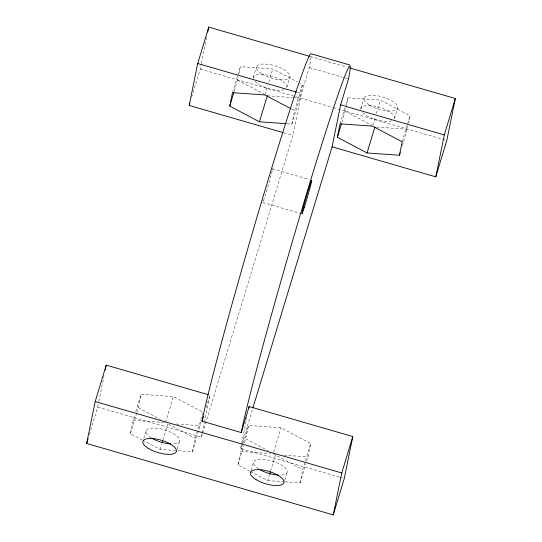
<?xml version="1.0" encoding="UTF-8"?>
<svg xmlns="http://www.w3.org/2000/svg" width="542" height="542" viewBox="0 0 542 542"><rect width="100%" height="100%" fill="white"/><g stroke="black" fill="none" stroke-linecap="round" stroke-linejoin="round"><path stroke-width="0.41" stroke-dasharray="2.71 2.03" d="M89.355 434.576L97.702 407.069L98.705 402.137M98.874 401.317L104.057 375.83M191.638 97.343L200.222 69.03L201.224 64.098M201.394 63.279L206.746 36.964M142.255 440.009L130.378 433.722L133.108 420.307L134.782 414.793M136.828 412.448L138.264 407.719L140.995 394.305L173.42 396.588L203.114 412.299L195.228 438.302L192.498 451.716L160.073 449.433L143 440.402M234.286 91.11L238.277 76.923M238.92 73.766L240.363 66.666L272.789 68.949L297.287 81.91M192.498 451.716L201.19 421.771M97.702 407.069L201.38 437.103L202.051 433.817M202.213 432.99L204.226 423.126M204.388 422.306L209.91 395.172L205.845 408.566M286.881 123.725L291.867 124.077L294.597 110.663L302.483 84.654L300.261 83.482M291.867 124.077L299.753 98.075L302.483 84.654M202.606 433.058L292.863 135.466L301.393 93.536L309.279 67.533A198.48 6.341 -73.8 0 0 311.203 55.359M339.428 477.089L240.607 448.464L241.61 443.532M241.779 442.712L246.962 417.225M249.855 471.174L237.979 464.894L240.709 451.472L243.101 443.593M244.672 442.828L248.595 425.47L281.02 427.76L310.715 443.464L307.992 456.879L306.074 463.186M341.887 122.282L345.877 108.088M346.04 107.302L347.964 97.831L380.389 100.121L410.084 115.825L408.641 122.926M285.133 481.831L300.099 482.881L302.829 469.467L310.715 443.464M402.34 145.791L407.997 126.083M135.737 411.635L140.995 394.305M232.477 92.668L237.498 76.117M237.735 75.331L240.363 66.666M130.378 433.722L136.591 413.234M143.806 438.342L145.994 431.141M253.25 77.499L256.4 67.1M165.534 422.597L173.42 396.588M264.902 94.952L267.768 85.501M268.724 82.343L272.789 68.949M160.073 449.433L161.746 443.912M162.939 439.975L167.959 423.424M177.193 448.884L179.619 440.883M286.874 87.242L290.024 76.835M201.38 437.103L202.362 433.864M240.607 448.464L241.59 445.233M241.834 444.42L252.626 408.837M243.338 442.807L248.595 425.47M340.078 123.833L344.854 108.075M345.81 104.924L347.964 97.831M237.979 464.894L243.717 445.978M251.163 470.307L253.595 462.306M360.85 108.664L364 98.265M273.615 452.184L281.02 427.76M372.74 125.331L375.369 116.665M376.324 113.515L380.389 100.121M250.6 471.567L267.673 480.598L269.347 475.083M270.546 471.14L275.56 454.596M284.794 480.049L287.219 472.048M394.474 118.407L397.625 108.007M402.198 141.828L407.218 125.277M407.455 124.491L410.084 115.825M300.099 482.881L305.837 463.972M267.328 95.785L292.273 97.546M293.107 97.607L299.753 98.075M376.595 127.072L407.36 129.24M133.108 420.307L164.7 422.536M176.272 424.013L200.384 425.714M240.709 451.472L270.641 453.586M283.879 455.178L307.992 456.879M267.673 480.598L284.306 481.77M310.146 56.47L346.65 67.039M309.279 67.533L344.502 77.736M345.308 77.967L348.506 78.895M297.341 92.364L301.393 93.536M200.222 69.03L332.442 107.33M333.249 107.56L445.998 140.222M283.954 132.885L292.863 135.466M272.463 168.826L309.292 179.497M262.721 202.471L301.149 213.602M340.234 477.326L342.666 478.024M345.234 111.245L371.961 125.385M237.633 80.081L264.361 94.213M291.63 109.091L294.597 110.663M245.865 438.884L268.134 450.666M273.134 453.762L302.829 469.467M138.264 407.719L160.534 419.501M168.501 424.162L195.228 438.302M151.103 437.753A17.513 6.396 16.9 0 1 151.421 428.16A17.513 6.396 16.9 0 1 175.933 435.26A17.513 6.396 16.9 0 1 172.532 443.966M258.703 468.918A17.513 6.396 16.9 0 1 259.029 459.325A17.513 6.396 16.9 0 1 283.534 466.425A17.513 6.396 16.9 0 1 280.133 475.131M272.355 168.948A17.513 0.562 -73.8 0 1 272.328 170.046M272.131 170.96A17.513 0.562 -73.8 0 1 267.226 188.907A17.513 0.562 -73.8 0 1 262.829 202.356M262.863 201.258A17.513 0.562 -73.8 0 1 263.06 200.344M391.778 120.832A17.513 6.396 16.9 0 1 376.378 119.823A17.513 6.396 16.9 0 1 362.313 112.296M360.823 109.491A17.513 6.396 16.9 0 1 378.939 107.248A17.513 6.396 16.9 0 1 394.183 119.152M284.177 89.667A17.513 6.396 16.9 0 1 268.778 88.658A17.513 6.396 16.9 0 1 254.713 81.131M253.216 78.326A17.513 6.396 16.9 0 1 271.339 76.076A17.513 6.396 16.9 0 1 286.576 87.987M369.63 105.202A17.513 6.396 16.9 0 0 397.333 108.752A17.513 6.396 16.9 0 0 375.477 95.446A17.513 6.396 16.9 0 0 369.63 105.202M262.03 74.03A17.513 6.396 16.9 0 0 289.733 77.587A17.513 6.396 16.9 0 0 267.877 64.281A17.513 6.396 16.9 0 0 262.03 74.03"/><path stroke-width="0.81" d="M350.078 65.074L310.851 53.705A198.48 6.341 -73.8 0 0 259.848 207.464A198.48 6.341 -73.8 0 0 202.024 421.175L241.251 432.536L249.137 406.534L352.815 436.567L344.285 478.498L333.242 514.9L86.659 443.478L95.189 401.547L106.232 365.139L208.291 394.705M105.229 370.078L106.232 365.139M283.141 132.648L189.185 105.433L197.715 63.502L208.758 27.1L309.333 56.233M207.749 32.032L208.758 27.1M286.047 123.664L259.442 121.787L229.747 106.083L232.477 92.668L264.902 94.952L290.885 108.698M248.805 408.18L249.137 406.534M252.87 408.031L332.09 146.828L340.62 104.897L348.506 78.895A198.48 6.341 -73.8 0 0 309.38 184.436A198.48 6.341 -73.8 0 0 241.251 432.543M337.348 137.248L340.078 123.833L372.503 126.123L402.198 141.828L399.468 155.242L367.042 152.959L337.348 137.248L341.413 123.854M333.242 514.9L341.778 472.97L352.815 436.567M332.09 146.828L435.768 176.861L444.298 134.931L455.341 98.522L349.895 67.98M455.341 98.522L446.811 140.453L435.768 176.861M86.659 443.478L88.129 438.62M189.185 105.433L189.917 103.007M229.747 106.083L233.812 92.689M162.227 442.34L162.702 440.761M259.442 121.787L267.328 95.785M202.024 421.175L203.46 416.446M269.584 474.291L270.302 471.926M367.042 152.959L374.928 126.95M399.468 155.242L400.186 152.878M197.715 63.502L296.535 92.126M340.62 104.897L444.298 134.931M95.189 401.547L341.778 472.97M278.331 475.097A17.513 6.396 16.9 0 1 260.316 469.88M170.73 443.932A17.513 6.396 16.9 0 1 151.618 438.078M304.319 207.274A17.513 0.562 -73.8 0 0 311.725 180.337A17.513 0.562 -73.8 0 0 304.428 203.44A17.513 0.562 -73.8 0 0 304.319 207.274M256.068 479.643A17.513 6.396 16.9 0 0 283.771 483.2A17.513 6.396 16.9 0 0 261.915 469.894A17.513 6.396 16.9 0 0 256.068 479.643M148.467 448.478A17.513 6.396 16.9 0 0 176.17 452.035A17.513 6.396 16.9 0 0 154.314 438.729A17.513 6.396 16.9 0 0 148.467 448.478"/></g></svg>
